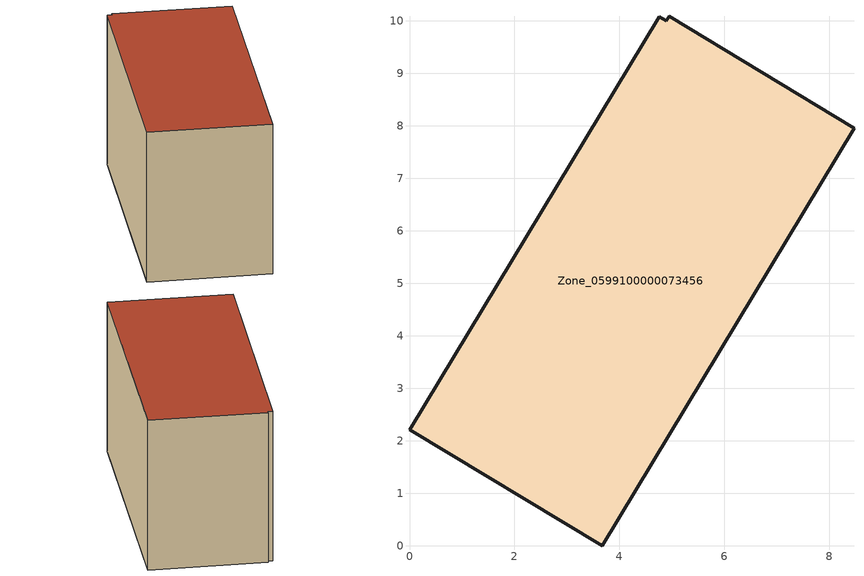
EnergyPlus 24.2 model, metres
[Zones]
Zone_0599100000073456
 floor ground (C_G): 0,2.21 4.76,10.08 4.89,10 4.95,10.09 8.47,7.95 3.67,0 z0
 wall outside (C_F): 0,2.21 3.67,0 8.47,7.95 4.95,10.09 4.89,10 4.76,10.08 0,2.21 z0:5.61
 roof outside (C_R): 4.76,10.08 0,2.21 3.67,0 8.47,7.95 4.95,10.09 4.89,10 z5.61
[BUILDING]
Pand.0599100000073456: North Axis=0; Terrain=City; Loads Convergence Tolerance Value=0.04; Temperature Convergence Tolerance Value=0.4; Solar Distribution=FullExterior; Maximum Number of Warmup Days=25; Minimum Number of Warmup Days=1
[Site:Location]
Rotterdam.The.Hague.AP_ZH_NLD Design_Conditions: Latitude=51.96; Longitude=4.45; Time Zone=1; Elevation=-4.5
[SITE:GROUNDTEMPERATURE:BUILDINGSURFACE]
18, 18, 18, 18, 18, 18, 18, 18, 18, 18, 18, 18
[MATERIAL] Thermal Absorptance=0.9; Solar Absorptance=0.7; Visible Absorptance=0.7
Name | Roughness | Thickness | Conductivity | Density | Specific Heat
G.TI.1946-1964 | MediumSmooth | 0.15 | 1 | 540 | 1210
F.TI.1946-1964 | Rough | 0.3 | 0.857143 | 1920 | 840
R.TI.1946-1964 | MediumRough | 0.2 | 0.277778 | 1500 | 1000
[CONSTRUCTION]
C_G: G.TI.1946-1964
C_F: F.TI.1946-1964
C_R: R.TI.1946-1964
[ZONE]
Zone_0599100000073456: Type=1; Multiplier=1; Ceiling Height=Autocalculate; Volume=Autocalculate; Floor Area=autocalculate; Part of Total Floor Area=Yes
[ZONEINFILTRATION:DESIGNFLOWRATE]
Infil_Zone_0599100000073456: Zone or ZoneList or Space or SpaceList=Zone_0599100000073456; Schedule=AlwaysOn; Design Flow Rate Calculation Method=Flow/Area; Flow Rate per Floor Area=0.003; Constant Term Coefficient=1; Temperature Term Coefficient=0; Velocity Term Coefficient=0; Velocity Squared Term Coefficient=0
[HVACTEMPLATE:ZONE:IDEALLOADSAIRSYSTEM]
Zone_0599100000073456: Maximum Heating Supply Air Temperature=50; Minimum Cooling Supply Air Temperature=13; Maximum Heating Supply Air Humidity Ratio=0.0156; Minimum Cooling Supply Air Humidity Ratio=0.0077; Heating Limit=NoLimit; Cooling Limit=NoLimit; Dehumidification Control Type=ConstantSensibleHeatRatio; Cooling Sensible Heat Ratio=0.7; Dehumidification Setpoint=60; Humidification Control Type=None; Humidification Setpoint=30; Outdoor Air Method=None; Outdoor Air Flow Rate per Person=0.00944; Outdoor Air Flow Rate per Zone Floor Area=0; Outdoor Air Flow Rate per Zone=0; Demand Controlled Ventilation Type=None; Outdoor Air Economizer Type=NoEconomizer; Heat Recovery Type=None; Sensible Heat Recovery Effectiveness=0.7; Latent Heat Recovery Effectiveness=0.65
[ZONECONTROL:THERMOSTAT]
ThermostatControl_Zone_0599100000073456: Zone or ZoneList=Zone_0599100000073456; Control Type Schedule=DualSetpointControlType; Control 1=Thermostat_Zone_0599100000073456; Temperature Difference Between Cutout And Setpoint=0
[THERMOSTATSETPOINT:DUALSETPOINT]
Thermostat_Zone_0599100000073456: Heating Setpoint Temperature Schedule=HeatingSetpoint_Zone_0599100000073456; Cooling Setpoint Temperature Schedule=CoolingSetpoint_Zone_0599100000073456
[SCHEDULE:COMPACT]
HeatingSetpoint_Zone_0599100000073456: Through: 12/31, For: AllDays, Until: 24:00, 21
CoolingSetpoint_Zone_0599100000073456: Through: 12/31, For: AllDays, Until: 24:00, 24
DualSetpointControlType: Through: 12/31, For: AllDays, Until: 24:00, 4
AlwaysOn: Through: 12/31, For: AllDays, Until: 24:00, 1
